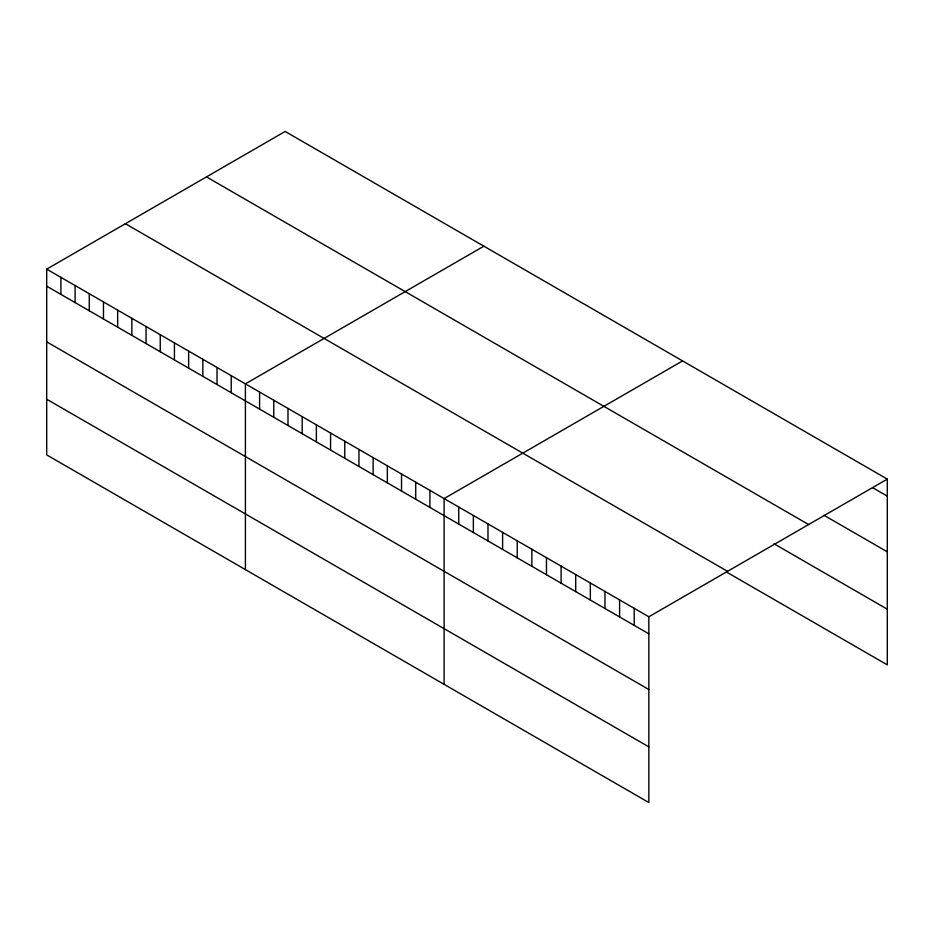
<?xml version="1.0" encoding="UTF-8"?>
<svg xmlns="http://www.w3.org/2000/svg" width="934" height="934" viewBox="0 0 934 934"><rect width="100%" height="100%" fill="white"/><g stroke="black" fill="none" stroke-linecap="round" stroke-linejoin="round"><path stroke-width="1.4" d="M46.7 269.144L648.838 616.779L648.838 802.539L46.7 454.893L46.7 269.144L285.162 131.46L887.3 479.107L887.3 664.856L726.442 571.993M483.87 246.191L245.408 383.862L245.408 569.612M682.579 360.909L444.105 498.581L444.105 684.342M648.838 616.779L887.3 479.107M872.671 487.711L887.3 496.152M823.928 515.241L887.3 551.831M206.472 176.9L808.611 524.534M773.971 543.751L887.3 609.19M125.389 223.705L727.528 571.351M46.7 286.189L648.838 633.824M46.7 341.856L648.838 689.502M46.7 399.227L648.838 746.861M634.209 608.338L634.209 625.383M619.592 599.897L619.592 616.942M604.963 591.456L604.963 608.501M590.346 583.014L590.346 600.06M575.718 574.573L575.718 591.619M561.101 566.121L561.101 583.178M546.472 557.68L546.472 574.725M531.855 549.239L531.855 566.284M517.226 540.798L517.226 557.843M502.609 532.357L502.609 549.402M487.98 523.916L487.98 540.961M473.363 515.475L473.363 532.52M458.734 507.022L458.734 524.079M429.92 490.385L429.92 507.442M415.723 482.189L415.723 499.246M401.527 474.005L401.527 491.05M387.341 465.809L387.341 482.855M373.145 457.613L373.145 474.659M358.948 449.417L358.948 466.463M344.763 441.222L344.763 458.267M330.566 433.026L330.566 450.071M316.369 424.83L316.369 441.887M302.184 416.634L302.184 433.691M287.987 408.45L287.987 425.495M273.79 400.254L273.79 417.3M259.594 392.058L259.594 409.104M231.212 375.666L231.212 392.712M217.015 367.471L217.015 384.516M202.83 359.275L202.83 376.332M188.633 351.079L188.633 368.136M174.436 342.895L174.436 359.94M160.251 334.699L160.251 351.744M146.054 326.503L146.054 343.549M131.857 318.307L131.857 335.353M117.661 310.111L117.661 327.157M103.476 301.916L103.476 318.961M89.279 293.72L89.279 310.777M75.082 285.524L75.082 302.581M60.897 277.34L60.897 294.385"/></g></svg>
